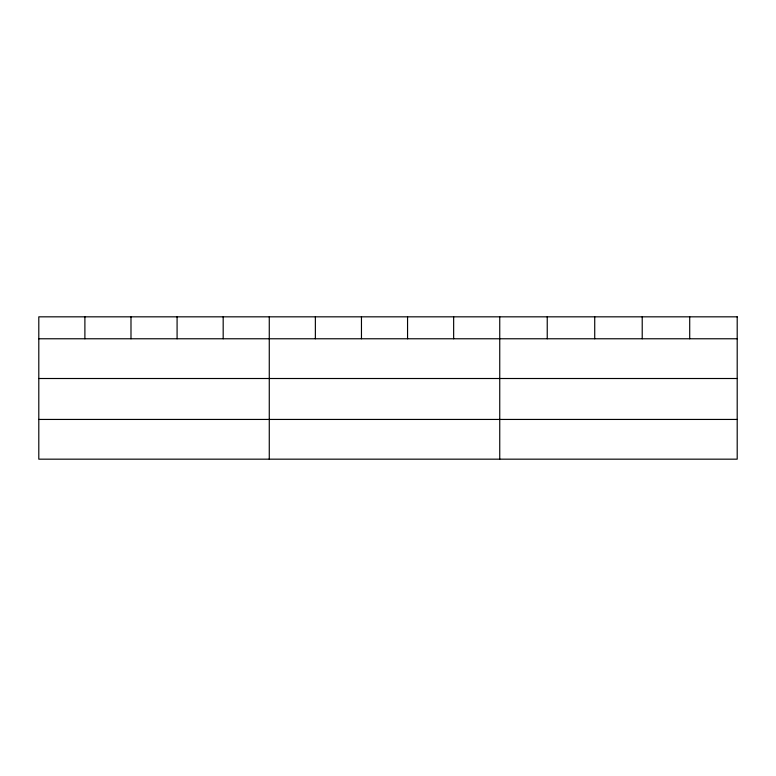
<?xml version="1.0" encoding="UTF-8"?>
<svg xmlns="http://www.w3.org/2000/svg" width="776" height="776" viewBox="0 0 776 776"><rect width="100%" height="100%" fill="white"/><g stroke="black" fill="none" stroke-linecap="round" stroke-linejoin="round"><path stroke-width="1.16" d="M38.8 338.772L737.2 338.772M38.8 378.504L737.2 378.504M38.8 419.438L737.2 419.438M689.709 316.831L689.709 338.772M642.218 316.831L642.218 338.772M594.726 316.831L594.726 338.772M547.235 316.831L547.235 338.772M499.744 316.831L499.744 459.169M453.65 316.831L453.65 338.772M407.555 316.831L407.555 338.772M361.461 316.831L361.461 338.772M315.366 316.831L315.366 338.772M269.272 316.831L269.272 459.169M223.178 316.831L223.178 338.772M177.083 316.831L177.083 338.772M130.989 316.831L130.989 338.772M84.894 316.831L84.894 338.772M737.2 316.831L38.8 316.831L38.8 459.169L737.2 459.169L737.2 316.831"/></g></svg>
